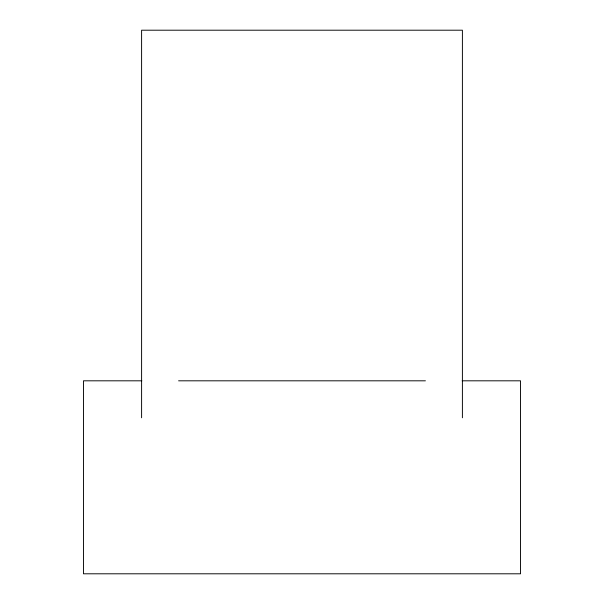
<?xml version="1.0" encoding="UTF-8"?>
<svg xmlns="http://www.w3.org/2000/svg" width="604" height="604" viewBox="0 0 604 604"><rect width="100%" height="100%" fill="white"/><g stroke="black" fill="none" stroke-linecap="round" stroke-linejoin="round"><path stroke-width="0.91" d="M141.834 380.814L83.458 380.814L83.458 573.8L520.542 573.8L520.542 380.814L462.166 380.814M178.588 380.814L425.412 380.814M462.4 417.787L462.4 30.2L141.6 30.2L141.6 417.787"/></g></svg>
